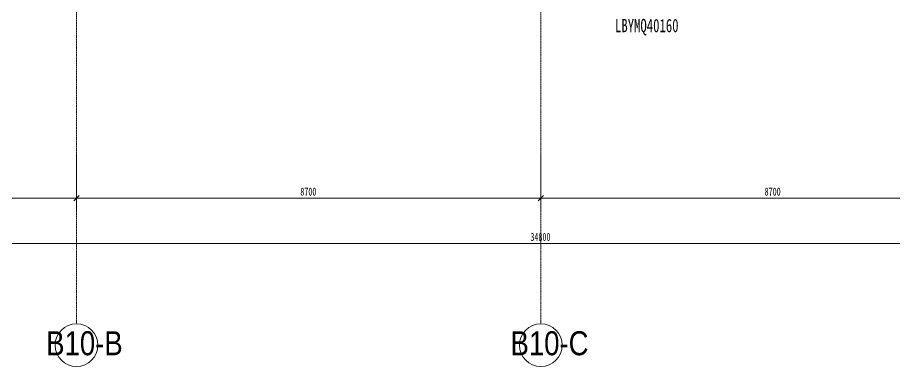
# Model space of a CAD drawing. Header units: millimetres. Extents: x 147592 to 200188, y -27981 to 8299.
# Drawn here: x 164194 to 180625, y -27981 to -21438 of the extents above; entities that cross this region are included whole.
import ezdxf

# ---------------------------------------------------------------- set-up
doc = ezdxf.new("R2010")
doc.units = ezdxf.units.MM
doc.linetypes.add('轴网线', pattern=[22.24, 12.7, -3.18, 3.18, -3.18])
doc.layers.add('0-1', color=7, linetype='Continuous', lineweight=5)
doc.layers.add('A-ANNO-DIMS-100', color=7, linetype='Continuous', lineweight=5)
for name, color, linetype, lineweight, true_color in [('0-2', 7, 'Continuous', 5, 0x515151), ('A-ANNO-DIMS-1', 7, 'Continuous', 5, 0x5151ff), ('A-WALL-IDEN-2', 7, 'Continuous', 5, 0x515151), ('S-GRID-1', 7, '轴网线', 5, 0x5151ff), ('S-GRID-IDEN-1', 7, 'Continuous', 5, 0x515151), ('S-GRID-IDEN-2', 7, 'Continuous', 5, 0x5151ff)]:
    doc.layers.add(name, color=color, linetype=linetype, lineweight=lineweight, true_color=true_color)
doc.styles.add('TJ_FangSong_Narrow', font='', dxfattribs={"height": 450})
doc.styles.add('仿宋_1', font='', dxfattribs={"width": 0.7, "height": 150})
doc.styles.add('仿宋_4', font='', dxfattribs={"width": 0.7, "height": 250})
doc.styles.get('TJ_FangSong_Narrow').set_extended_font_data('TJ_FangSong_Narrow')
doc.styles.get('仿宋_1').set_extended_font_data('FangSong')
doc.styles.get('仿宋_4').set_extended_font_data('FangSong')
doc.dimstyles.new('对角线_-_1_5mm_仿宋_1', dxfattribs={"dimscale": 304.8, "dimtxt": 193.128667, "dimasz": 0.328084, "dimexe": 0.82021, "dimexo": 0.0625, "dimgap": 0.065617, "dimtad": 1, "dimdec": 0, "dimdsep": 46, "dimtxsty": '仿宋_1', "dimblk1": 'OBLIQUE', "dimblk2": 'OBLIQUE', "dimsah": 1, "dimcen": 0.09, "dimdle": 0.656168, "dimazin": 0, "dimtfac": 1, "dimtdec": 4, "dimtix": 1, "dimtmove": 0, "dimatfit": 3, "dimfxl": 2.624672, "dimfxlon": 1, "dimtvp": 1, "dimtolj": 1, "dimtzin": 0, "dimarcsym": 2})

# ---------------------------------------------------------------- blocks, each defined once
blk = doc.blocks.new('DIMBLOCK11-10-004 四层空调通风平面图')
at = {"layer": 'A-ANNO-DIMS-100', "color": 173, "true_color": 0x5151ff, "transparency": 16777216}
for p, q in [((156600, -24028), (156600, -25078)), ((156600, -24828), (156600, -24028)), ((165300, -24028), (165300, -25078)), ((165300, -24828), (165300, -24028)), ((156600, -24828), (156650, -24778)), ((165300, -24828), (165350, -24778)), ((156400, -24828), (165300, -24828)), ((156600, -24828), (156550, -24878)), ((165300, -24828), (165250, -24878))]:
    blk.add_line(p, q, dxfattribs=at)
at = {"layer": 'A-ANNO-DIMS-100', "color": 0, "transparency": 16777216, "insert": (160793, -24627), "char_height": 150, "width": 377.27, "attachment_point": 1, "line_spacing_factor": 0.898273, "style": '仿宋_1'}
blk.add_mtext('8700', dxfattribs=at)
blk = doc.blocks.new('_Oblique')
at = {"color": 0, "linetype": 'ByBlock', "lineweight": -2}
blk.add_line((-0.5, -0.5), (0.5, 0.5), dxfattribs=at)
blk = doc.blocks.new('DIMBLOCK12-10-004 四层空调通风平面图')
at = {"layer": 'A-ANNO-DIMS-100', "color": 173, "true_color": 0x5151ff, "transparency": 16777216}
for p, q in [((165300, -24028), (165300, -25078)), ((165300, -24828), (165300, -24028)), ((174000, -24028), (174000, -25078)), ((174000, -24828), (174000, -24028)), ((165300, -24828), (165350, -24778)), ((174000, -24828), (174050, -24778)), ((165300, -24828), (165250, -24878)), ((165300, -24828), (174000, -24828)), ((174000, -24828), (173950, -24878))]:
    blk.add_line(p, q, dxfattribs=at)
at = {"layer": 'A-ANNO-DIMS-100', "color": 0, "transparency": 16777216, "insert": (169493, -24627), "char_height": 150, "width": 377.27, "attachment_point": 1, "line_spacing_factor": 0.898273, "style": '仿宋_1'}
blk.add_mtext('8700', dxfattribs=at)
blk = doc.blocks.new('DIMBLOCK13-10-004 四层空调通风平面图')
at = {"layer": 'A-ANNO-DIMS-100', "color": 173, "true_color": 0x5151ff, "transparency": 16777216}
for p, q in [((174000, -24028), (174000, -25078)), ((174000, -24828), (174000, -24028)), ((182700, -24028), (182700, -25078)), ((182700, -24828), (182700, -24028)), ((174000, -24828), (174050, -24778)), ((182700, -24828), (182750, -24778)), ((174000, -24828), (173950, -24878)), ((174000, -24828), (182700, -24828)), ((182700, -24828), (182650, -24878))]:
    blk.add_line(p, q, dxfattribs=at)
at = {"layer": 'A-ANNO-DIMS-100', "color": 0, "transparency": 16777216, "insert": (178193, -24627), "char_height": 150, "width": 377.27, "attachment_point": 1, "line_spacing_factor": 0.898273, "style": '仿宋_1'}
blk.add_mtext('8700', dxfattribs=at)
blk = doc.blocks.new('DIMBLOCK15-10-004 四层空调通风平面图')
at = {"layer": 'A-ANNO-DIMS-100', "color": 173, "true_color": 0x5151ff, "transparency": 16777216}
for p, q in [((156600, -24878), (156600, -25928)), ((156600, -25678), (156600, -24878)), ((191400, -24878), (191400, -25928)), ((191400, -25678), (191400, -24878)), ((156600, -25678), (156650, -25628)), ((191400, -25678), (191450, -25628)), ((156400, -25678), (191600, -25678)), ((156600, -25678), (156550, -25728)), ((191400, -25678), (191350, -25728))]:
    blk.add_line(p, q, dxfattribs=at)
at = {"layer": 'A-ANNO-DIMS-100', "color": 0, "transparency": 16777216, "insert": (173804, -25477), "char_height": 150, "width": 471.59, "attachment_point": 1, "line_spacing_factor": 0.898273, "style": '仿宋_1'}
blk.add_mtext('34800', dxfattribs=at)
blk = doc.blocks.new('轴网 - R4_0-512320-10-004 四层空调通风平面图')
at = {"layer": 'S-GRID-IDEN-2'}
blk.add_circle((0, 0), 4, dxfattribs=at)
blk = doc.blocks.new('YXQH_AR_B9-20_rvt-1-10-004 四层空调通风平面图')
at = {"layer": 'S-GRID-1'}
for p, q in [((165300, 7499.5), (165300, -27181.2)), ((174000, 7499.5), (174000, -27181.2))]:
    blk.add_line(p, q, dxfattribs=at)
at = {"layer": '0-2', "xscale": 99.99999999999993, "yscale": 99.99999999999993, "zscale": 99.99999999999993, "rotation": 180}
for p in [(165300, -27581.2), (174000, -27581.2)]:
    blk.add_blockref('轴网 - R4_0-512320-10-004 四层空调通风平面图', p, dxfattribs=at)
at = {"layer": 'A-WALL-IDEN-2', "insert": (175389, -21463), "char_height": 250, "width": 1571.307, "attachment_point": 1, "style": '仿宋_4'}
blk.add_mtext('LBYMQ40160', dxfattribs=at)
at = {"layer": 'S-GRID-IDEN-1', "char_height": 450, "width": 1370.886, "attachment_point": 1, "style": 'TJ_FangSong_Narrow'}
for s, insert in [('B10-B', (164731.7, -27320.7)), ('B10-C', (173431.7, -27320.7))]:
    blk.add_mtext(s, dxfattribs=dict(at, insert=insert))
at = {"layer": 'A-ANNO-DIMS-1'}
for base, p1, p2, override, picture, middle in [((165300, -24828.3), (156600, -24028.3), (165300, -24028.3), {"dimpost": '<>', "dimfxl": 8700}, 'DIMBLOCK11-10-004 四层空调通风平面图', (160950, -24732.4)), ((174000, -24828.3), (165300, -24028.3), (174000, -24028.3), {"dimpost": '<>', "dimfxl": 8700}, 'DIMBLOCK12-10-004 四层空调通风平面图', (169650, -24732.4)), ((182700, -24828.3), (174000, -24028.3), (182700, -24028.3), {"dimpost": '<>', "dimfxl": 8700}, 'DIMBLOCK13-10-004 四层空调通风平面图', (178350, -24732.4)), ((191400, -25678.4), (156600, -24878.4), (191400, -24878.4), {"dimpost": '<>', "dimfxl": 34800}, 'DIMBLOCK15-10-004 四层空调通风平面图', (174000, -25582.5))]:
    dim = blk.add_linear_dim(base=base, p1=p1, p2=p2, dimstyle='对角线_-_1_5mm_仿宋_1', override=override, dxfattribs=at)
    dim.commit()
    dim.dimension.update_dxf_attribs({"geometry": picture, "text_midpoint": middle})

msp = doc.modelspace()

# ---------------------------------------------------------------- block references
at = {"layer": '0-1'}
msp.add_blockref('YXQH_AR_B9-20_rvt-1-10-004 四层空调通风平面图', (0, 0), dxfattribs=at)

doc.saveas('drawing.dxf')
